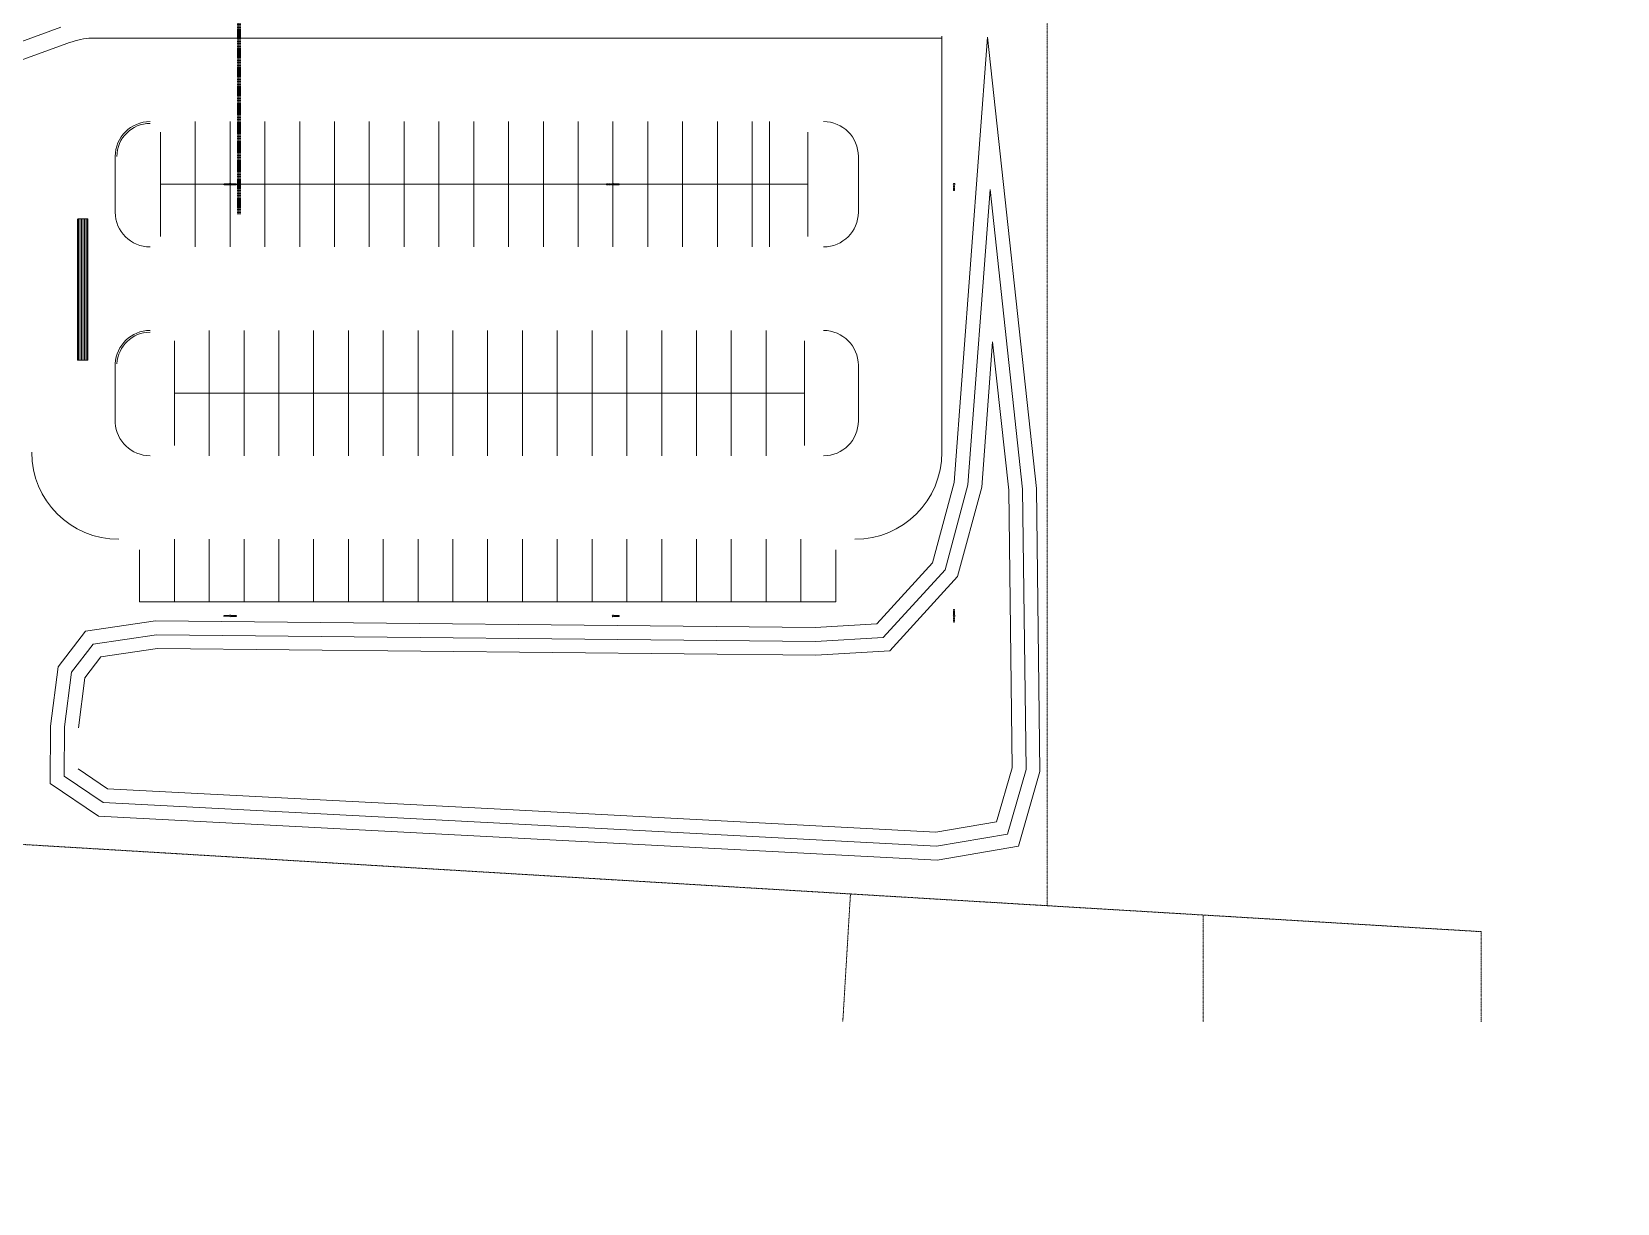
# Model space of a CAD drawing. Header units: inches. Extents: x -2804 to 58974, y -36095 to 66.
# Drawn here: x 27776 to 33242, y -26969 to -22930 of the extents above; entities that cross this region are included whole.
import ezdxf

# ---------------------------------------------------------------- set-up
doc = ezdxf.new("R2010")
doc.units = ezdxf.units.IN
doc.header["$MEASUREMENT"] = 0
doc.header["$XCLIPFRAME"] = 2
doc.linetypes.add('Center 1_4_', pattern=[0.53125, 0.25, -0.09375, 0.09375, -0.09375])
doc.linetypes.add('Dash', pattern=[0.25, 0.125, -0.125])
for name, color, linetype, lineweight in [('A-ANNO-MATC', 214, 'Dash', 140), ('A-GENM', 13, 'Continuous', 9), ('BMP', 80, 'Continuous', 9), ('Conc', 7, 'Continuous', 9), ('E-LITE-EQPM', 33, 'Continuous', 9), ('E-LITE-EQPM-HDLN', 30, 'Dash', 9), ('EOP-PR', 4, 'Continuous', 9), ('G-ANNO-REFR', 1, 'Continuous', 9), ('PAINT', 190, 'Continuous', 9), ('PROP', 3, 'Center 1_4_', 9)]:
    doc.layers.add(name, color=color, linetype=linetype, lineweight=lineweight)
picture_1 = doc.add_image_def('image1.jpg', size_in_pixel=(1920, 1080))

# ---------------------------------------------------------------- blocks, each defined once
blk = doc.blocks.new('Generic Models 1 - Generic Models 2-339129-Site Locator Map')
at = {"layer": 'A-GENM'}
for points in [[(23660, -22862.1), (23661.2, -22862.1), (23660, -22375.9)], [(23663.3, -22862), (23671.1, -22862), (23671.1, -22375.7), (23663.3, -22375.7), (23663.3, -22861.4)], [(23673.5, -22862), (23681.3, -22862), (23681.3, -22375.7), (23673.5, -22375.7), (23673.5, -22861.4)], [(23683.7, -22862), (23691.6, -22862), (23691.6, -22375.7), (23683.7, -22375.7), (23683.7, -22861.8)], [(23661.2, -22862.1), (23662.1, -22862), (23661.2, -22862)], [(23662.1, -22862), (23663.3, -22861.9), (23662.1, -22862)], [(23673.3, -22862), (23673.5, -22862), (23673.3, -22862)], [(23683.5, -22862), (23683.7, -22862), (23683.5, -22862)]]:
    blk.add_hatch(color=55, dxfattribs=at).paths.add_polyline_path(points, flags=0)
at = {"layer": 'A-GENM', "color": 7}
for p, q in [((23658.9, -22375.9), (23660, -22375.9)), ((23658.9, -22375.9), (23658.9, -22862.2)), ((23659, -22375.8), (23659.2, -22375.8)), ((23660, -22375.9), (23660, -22375.8)), ((23660, -22375.8), (23661.2, -22375.8)), ((23661.1, -22375.8), (23660, -22375.8)), ((23660, -22375.8), (23660, -22375.9)), ((23660, -22375.9), (23660, -22862.2)), ((23661.2, -22375.8), (23662.1, -22375.7)), ((23661.2, -22375.8), (23661.2, -22862.1)), ((23662.1, -22375.7), (23663.3, -22375.7)), ((23662.1, -22375.7), (23662.1, -22862)), ((23663.3, -22375.7), (23671.1, -22375.7)), ((23671.2, -22375.7), (23663.3, -22375.7)), ((23663.3, -22375.7), (23663.3, -22862)), ((23671.1, -22375.7), (23671.3, -22375.7)), ((23671.1, -22375.7), (23671.1, -22862)), ((23671.3, -22375.7), (23673.3, -22375.7)), ((23673.3, -22375.7), (23671.3, -22375.7)), ((23671.3, -22375.7), (23671.3, -22862)), ((23673.3, -22375.7), (23673.5, -22375.7)), ((23673.3, -22375.7), (23673.3, -22862)), ((23673.5, -22375.7), (23681.3, -22375.7)), ((23681.3, -22375.7), (23673.5, -22375.7)), ((23673.5, -22375.7), (23673.5, -22862)), ((23681.3, -22375.7), (23681.5, -22375.7)), ((23681.3, -22375.7), (23681.3, -22862)), ((23681.5, -22375.7), (23683.5, -22375.7)), ((23683.5, -22375.7), (23681.5, -22375.7)), ((23681.5, -22375.7), (23681.5, -22862)), ((23683.5, -22375.7), (23683.7, -22375.7)), ((23683.5, -22375.7), (23683.5, -22862)), ((23691.6, -22375.7), (23683.6, -22375.7)), ((23683.7, -22375.7), (23691.6, -22375.7)), ((23683.7, -22375.7), (23683.7, -22862)), ((23691.6, -22375.7), (23692.9, -22375.7)), ((23691.6, -22375.7), (23691.6, -22862)), ((23692.9, -22375.7), (23693.7, -22375.8)), ((23692.9, -22375.7), (23692.9, -22862)), ((23693.7, -22375.8), (23694.9, -22375.8)), ((23693.7, -22375.8), (23693.7, -22862.1)), ((23695, -22375.8), (23693.8, -22375.8)), ((23694.9, -22375.8), (23694.3, -22375.8)), ((23694.3, -22375.9), (23695, -22375.9)), ((23694.3, -22375.9), (23694.3, -22862.2)), ((23694.9, -22375.8), (23694.9, -22375.8)), ((23695, -22375.9), (23695, -22375.8)), ((23695, -22375.9), (23695, -22862.2)), ((23660, -22862.2), (23658.9, -22862.2)), ((23661.2, -22862.1), (23660, -22862.1)), ((23662.1, -22862), (23661.2, -22862.1)), ((23663.3, -22862), (23662.1, -22862)), ((23671.1, -22862), (23663.3, -22862)), ((23671.3, -22862), (23671.1, -22862)), ((23673.3, -22862), (23671.3, -22862)), ((23673.5, -22862), (23673.3, -22862)), ((23681.3, -22862), (23673.5, -22862)), ((23681.5, -22862), (23681.3, -22862)), ((23683.5, -22862), (23681.5, -22862)), ((23683.7, -22862), (23683.5, -22862)), ((23691.6, -22862), (23683.7, -22862)), ((23692.9, -22862), (23691.6, -22862)), ((23693.7, -22862.1), (23692.9, -22862)), ((23694.9, -22862.1), (23693.7, -22862.1)), ((23695, -22862.2), (23694.3, -22862.2))]:
    blk.add_line(p, q, dxfattribs=at)
blk = doc.blocks.new('detail_Ryan_rvt-1-Site Locator Map')
at = {"lineweight": 9}
blk.add_blockref('Generic Models 1 - Generic Models 2-339129-Site Locator Map', (5.5, -1200), dxfattribs=at)
blk = doc.blocks.new('Lighting-Street_Cooper_Navion-Lumark_4-6-LED-Squares - The Caretaker LED-964008-Site Locator Map')
at = {"layer": 'E-LITE-EQPM'}
blk.add_line((-1.7, -10.7), (1.6, -10.7), dxfattribs=at)
blk.add_circle((0, -32.4), 3, dxfattribs=at)
at = {"layer": 'E-LITE-EQPM-HDLN'}
for p, q in [((-1.5, -10.7), (-1.5, -29.9)), ((1.5, -10.7), (1.5, -29.9))]:
    blk.add_line(p, q, dxfattribs=at)

msp = doc.modelspace()

# ---------------------------------------------------------------- linework, layer by layer
at = {"layer": 'A-ANNO-MATC'}
msp.add_line((28489.4, -20466.8), (28489.4, -23559.5), dxfattribs=at)
at = {"layer": 'BMP'}
for p, q in [((31071.3, -22948.6), (30955.9, -24484.1)), ((31239.8, -24504.4), (31071.3, -22948.6)), ((31079.9, -23474.2), (31003.4, -24492.2)), ((31191.8, -24507.3), (31079.9, -23474.2)), ((31088.6, -23999.8), (31050.9, -24500.3)), ((31143.8, -24510.1), (31088.6, -23999.8)), ((30955.9, -24484.1), (30881.3, -24761.1)), ((31003.4, -24492.2), (30924.6, -24784.8)), ((31050.9, -24500.3), (30967.9, -24808.6)), ((31155.5, -25467.4), (31143.8, -24510.1)), ((31203.6, -25473.9), (31191.8, -24507.3)), ((31251.7, -25480.4), (31239.8, -24504.4)), ((30881.3, -24761.1), (30689.2, -24971.4)), ((30924.6, -24784.8), (30711.5, -25018.2)), ((30967.9, -24808.6), (30733.8, -25064.9)), ((28202.6, -24960.9), (27960.7, -24996.3)), ((30476.2, -24983.8), (28202.6, -24960.9)), ((30689.2, -24971.4), (30476.2, -24983.8)), ((27960.7, -24996.3), (27866.9, -25119.5)), ((28205.8, -25009), (27987, -25041)), ((30477.3, -25031.8), (28205.8, -25009)), ((30711.5, -25018.2), (30477.3, -25031.8)), ((27987, -25041), (27912.8, -25138.4)), ((28013.3, -25085.7), (27958.8, -25157.3)), ((28209.1, -25057), (28013.3, -25085.7)), ((30478.5, -25079.8), (28209.1, -25057)), ((30733.8, -25064.9), (30478.5, -25079.8)), ((27866.9, -25119.5), (27840.6, -25323.8)), ((27912.8, -25138.4), (27888.6, -25327)), ((27958.8, -25157.3), (27936.5, -25330.3)), ((27840.6, -25323.8), (27839.1, -25522)), ((27888.6, -25327), (27887.3, -25496.7)), ((27935.5, -25471.3), (28037.3, -25540.2)), ((31101.7, -25653.9), (31155.5, -25467.4)), ((31139.5, -25696.2), (31203.6, -25473.9)), ((27839.1, -25522), (28005.6, -25634.7)), ((27887.3, -25496.7), (28021.4, -25587.5)), ((31177.2, -25738.4), (31251.7, -25480.4)), ((28037.3, -25540.2), (29391.7, -25610.9)), ((28005.6, -25634.7), (29386.7, -25706.8)), ((28021.4, -25587.5), (29389.2, -25658.9)), ((29391.7, -25610.9), (30892.2, -25689.6)), ((29389.2, -25658.9), (30895, -25737.8)), ((30892.2, -25689.6), (31101.7, -25653.9)), ((29386.7, -25706.8), (30897.8, -25786)), ((30895, -25737.8), (31139.5, -25696.2)), ((30897.8, -25786), (31177.2, -25738.4))]:
    msp.add_line(p, q, dxfattribs=at)
at = {"layer": 'Conc'}
for p, q in [((27572.2, -23025), (27876.3, -22914.3)), ((30427.9, -22952.1), (27972.9, -22952.1)), ((27592.7, -23081.4), (27896.8, -22970.7))]:
    msp.add_line(p, q, dxfattribs=at)
at = {"layer": 'EOP-PR'}
for p, q in [((30547.9, -22952.1), (30427.9, -22952.1)), ((30547.9, -22952.1), (30913.5, -22952.1)), ((30913.5, -22946.1), (30913.5, -24380.1)), ((28219.5, -23636.1), (28219.5, -23276.1)), ((30451.5, -23276.1), (30451.5, -23636.1)), ((28063.5, -23552.1), (28063.5, -23360.1)), ((30625.5, -23360.1), (30625.5, -23552.1)), ((28267.5, -24356.1), (28267.5, -23996.1)), ((30439.5, -23996.1), (30439.5, -24356.1)), ((28063.5, -24278), (28063.5, -24074.7)), ((30625.5, -24080.1), (30625.5, -24272.1)), ((28147.5, -24896.1), (28147.5, -24716.1)), ((30547.5, -24716.1), (30547.5, -24896.1)), ((30547.5, -24896.1), (28147.5, -24896.1))]:
    msp.add_line(p, q, dxfattribs=at)
for centre, radius, start, end in [((28020, -23309), 360, 97.5129, 110), ((28183.5, -23360.1), 120, 90, 180), ((28183.5, -23360.1), 114, 90.0004, 180), ((30505.5, -23360.1), 120, 0, 90), ((28183.5, -23552.1), 120, 180, 269.9996), ((30505.5, -23552.1), 120, 270, 0), ((28183.4, -24080.1), 120, 89.9992, 177.4312), ((28183.4, -24080.1), 114, 89.9992, 177.3644), ((30505.5, -24080.1), 120, 0, 90), ((28183.4, -24272), 120, 182.8354, 270.0008), ((30505.5, -24272.1), 120, 270, 0), ((28075.5, -24380.1), 300, 180.0078, 270), ((30613.5, -24380.1), 300, 270, 0)]:
    msp.add_arc(centre, radius, start, end, dxfattribs=at)
at = {"layer": 'PAINT'}
for p, q in [((28339.5, -23672.1), (28339.5, -23240.1)), ((28459.5, -23672.1), (28459.5, -23240.1)), ((28579.5, -23672.1), (28579.5, -23240.1)), ((28699.5, -23672.1), (28699.5, -23240.1)), ((28819.5, -23672.1), (28819.5, -23240.1)), ((28939.5, -23672.1), (28939.5, -23240.1)), ((29059.5, -23672.1), (29059.5, -23240.1)), ((29179.5, -23672.1), (29179.5, -23240.1)), ((29299.5, -23672.1), (29299.5, -23240.1)), ((29419.5, -23672.1), (29419.5, -23240.1)), ((29539.5, -23672.1), (29539.5, -23240.1)), ((29659.5, -23672.1), (29659.5, -23240.1)), ((29779.5, -23672.1), (29779.5, -23240.1)), ((29899.5, -23672.1), (29899.5, -23240.1)), ((30019.5, -23672.1), (30019.5, -23240.1)), ((30139.5, -23456.1), (30139.5, -23240.1)), ((30259.5, -23672.1), (30259.5, -23240.1)), ((30319.5, -23672.1), (30319.5, -23240.1)), ((30451.5, -23456.1), (28219.5, -23456.1)), ((30139.5, -23672.1), (30139.5, -23456.1)), ((28387.5, -24392.1), (28387.5, -23960.1)), ((28507.5, -24392.1), (28507.5, -23960.1)), ((28627.5, -24392.1), (28627.5, -23960.1)), ((28747.5, -24392.1), (28747.5, -23960.1)), ((28867.5, -24392.1), (28867.5, -23960.1)), ((28987.5, -24392.1), (28987.5, -23960.1)), ((29107.5, -24392.1), (29107.5, -23960.1)), ((29227.5, -24392.1), (29227.5, -23960.1)), ((29347.5, -24392.1), (29347.5, -23960.1)), ((29467.5, -24392.1), (29467.5, -23960.1)), ((29587.5, -24392.1), (29587.5, -23960.1)), ((29707.5, -24392.1), (29707.5, -23960.1)), ((29827.5, -24392.1), (29827.5, -23960.1)), ((29947.5, -24392.1), (29947.5, -23960.1)), ((30067.5, -24392.1), (30067.5, -23960.1)), ((30187.5, -24392.1), (30187.5, -23960.1)), ((30307.5, -24392.1), (30307.5, -23960.1)), ((30439.5, -24176.1), (28267.5, -24176.1)), ((28267.5, -24680.1), (28267.5, -24896.1)), ((28387.5, -24680.1), (28387.5, -24896.1)), ((28507.5, -24680.1), (28507.5, -24896.1)), ((28627.5, -24680.1), (28627.5, -24896.1)), ((28747.5, -24680.1), (28747.5, -24896.1)), ((28867.5, -24680.1), (28867.5, -24896.1)), ((28987.5, -24680.1), (28987.5, -24896.1)), ((29107.5, -24680.1), (29107.5, -24896.1)), ((29227.5, -24680.1), (29227.5, -24896.1)), ((29347.5, -24680.1), (29347.5, -24896.1)), ((29467.5, -24680.1), (29467.5, -24896.1)), ((29587.5, -24680.1), (29587.5, -24896.1)), ((29707.5, -24680.1), (29707.5, -24896.1)), ((29827.5, -24680.1), (29827.5, -24896.1)), ((29947.5, -24680.1), (29947.5, -24896.1)), ((30067.5, -24680.1), (30067.5, -24896.1)), ((30187.5, -24680.1), (30187.5, -24896.1)), ((30307.5, -24680.1), (30307.5, -24896.1)), ((30427.5, -24680.1), (30427.5, -24896.1))]:
    msp.add_line(p, q, dxfattribs=at)
at = {"layer": 'PROP'}
for p, q in [((31276.5, -19198.2), (31276.5, -25943.1)), ((32772.3, -26032.5), (27621.4, -25724.7)), ((30598.3, -25902.6), (30571.9, -26343.6)), ((31814, -25975.2), (31814, -26343.6)), ((32772.3, -26032.5), (32772.3, -26343.6))]:
    msp.add_line(p, q, dxfattribs=at)

# ---------------------------------------------------------------- block references
at = {"color": 10, "lineweight": 5}
msp.add_blockref('detail_Ryan_rvt-1-Site Locator Map', (4269, 0), dxfattribs=at)
at = {"layer": 'E-LITE-EQPM'}
for p, rotation in [((28427.1, -23456), 90.00000000000617), ((28491.9, -23456.1), 270.0000000000021), ((29747.1, -23456), 90.00000000000617), ((29811.9, -23456.1), 270.0000000000021), ((30955.5, -23488.5), 180), ((28427.1, -24944), 90.00000000000617), ((28491.9, -24944.1), 270.0000000000021), ((29811.9, -24944.1), 270.0000000000021), ((30955.5, -24976.5), 180)]:
    msp.add_blockref('Lighting-Street_Cooper_Navion-Lumark_4-6-LED-Squares - The Caretaker LED-964008-Site Locator Map', p, dxfattribs=dict(at, rotation=rotation))
msp.add_blockref('Lighting-Street_Cooper_Navion-Lumark_4-6-LED-Squares - The Caretaker LED-964008-Site Locator Map', (30955.6, -24911.6), dxfattribs=at)

# ---------------------------------------------------------------- pictures from other files: only their frames are drawn
at = {"layer": 'G-ANNO-REFR'}
image = msp.add_image(picture_1, insert=(2622.3, -39288.8), size_in_units=(58514.3, 32914.3), dxfattribs=at)
image.set_boundary_path([(6.221, 974.7155), (6.221, 84.0795), (1848.55, 84.0795), (1848.55, 974.7155), (6.221, 974.7155)])
image.dxf.flags = 15

doc.saveas('drawing.dxf')
